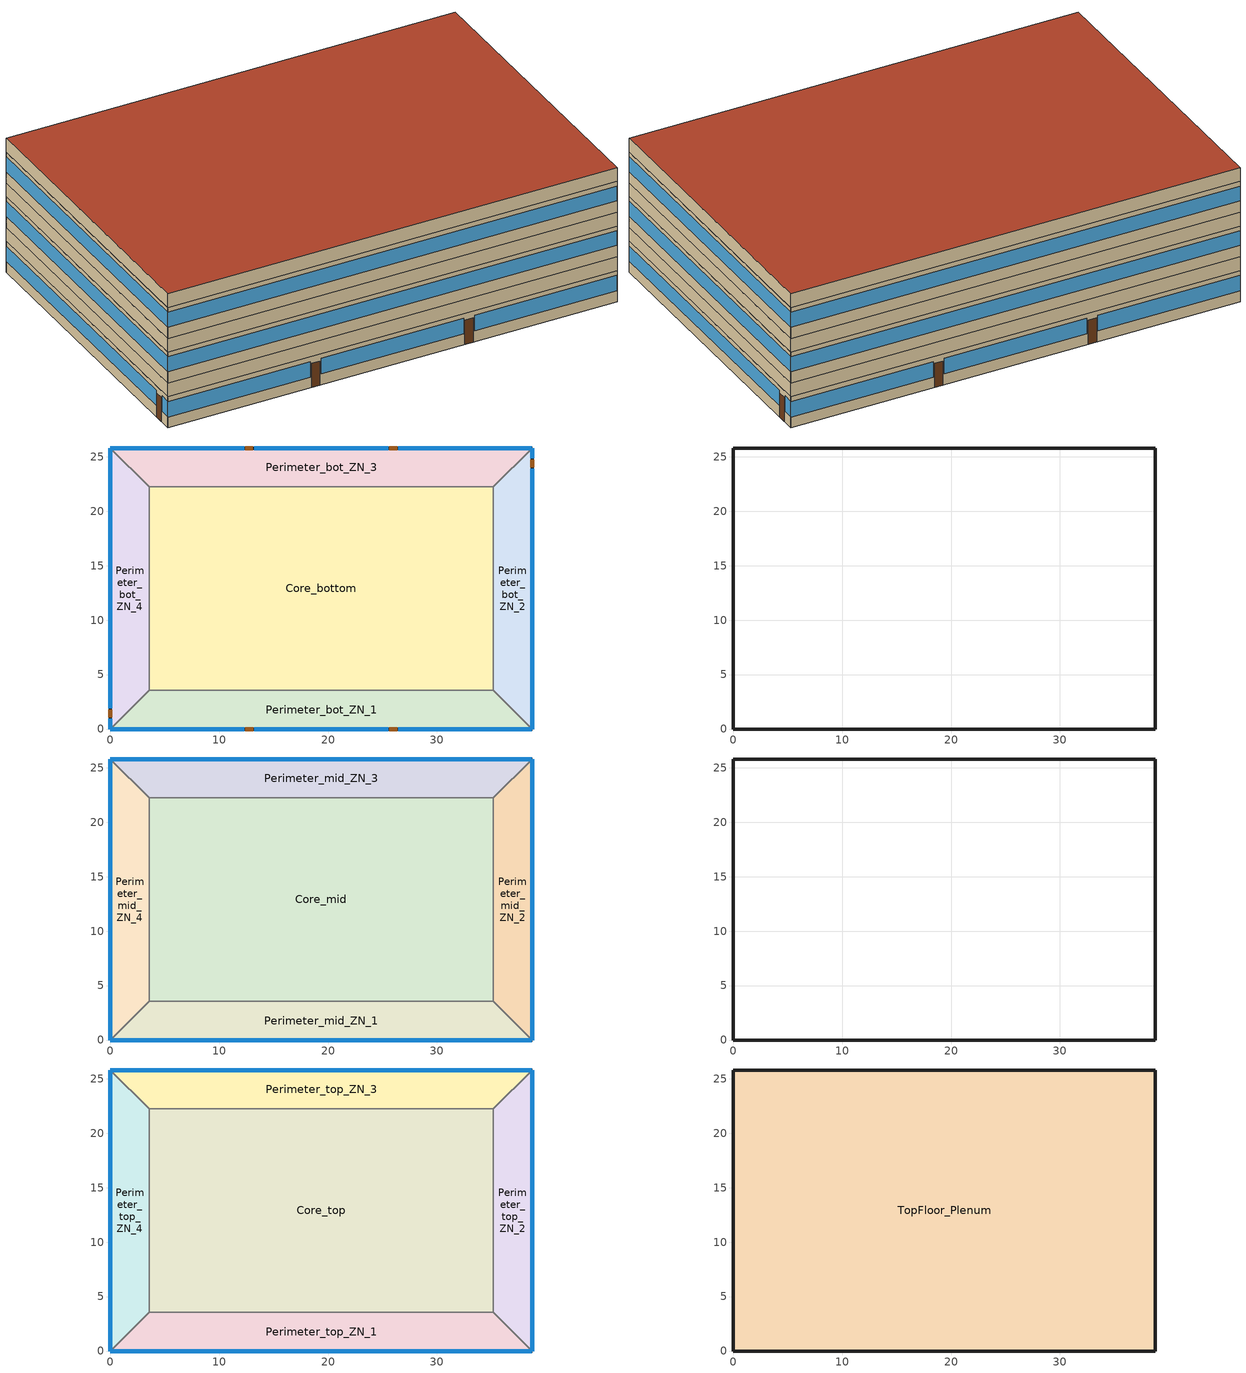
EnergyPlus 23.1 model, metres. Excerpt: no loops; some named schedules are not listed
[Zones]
Perimeter_bot_ZN_1
 floor ground (Perimeter_bot_ZN_1_Floor_Ffactor): 38.73,0 0,0 3.55,3.55 35.18,3.55 z0
 wall outside (LA_Wall_Construction): 0,0 38.73,0 z0:2.74
 wall to Perimeter_bot_ZN_2 (LA_Wall_Construction): 38.73,0 35.18,3.55 z0:2.74
 window (LA_Window_Construction): 0,0 12.28,0 / 13.23,0 25.5,0 / 26.45,0 38.73,0 z0.95:2.33
 door (Swinging Door_con): 12.4,0 13.11,0 / 25.62,0 26.33,0 z0:2.13
 ceiling to FirstFloor_Plenum (LA_Floor_Construction): 38.73,0 35.18,3.55 3.55,3.55 0,0 z2.74
Perimeter_bot_ZN_2
 floor ground (Perimeter_bot_ZN_2_Floor_Ffactor): 38.73,25.82 38.73,0 35.18,3.55 35.18,22.27 z0
 wall outside (LA_Wall_Construction): 38.73,0 38.73,25.82 z0:2.74
 wall to Perimeter_bot_ZN_3 (LA_Wall_Construction): 38.73,25.82 35.18,22.27 z0:2.74
 window (LA_Window_Construction): 38.73,0 38.73,23.93 / 38.73,24.87 38.73,25.82 z0.97:2.33
 door (Swinging Door_con): 38.73,24.04 38.73,24.75 z0:2.13
 ceiling to FirstFloor_Plenum (LA_Floor_Construction): 38.73,0 38.73,25.82 35.18,22.27 35.18,3.55 z2.74
Perimeter_bot_ZN_3
 floor ground (Perimeter_bot_ZN_3_Floor_Ffactor): 38.73,25.82 35.18,22.27 3.55,22.27 0,25.82 z0
 wall outside (LA_Wall_Construction): 38.73,25.82 0,25.82 z0:2.74
 wall to Perimeter_bot_ZN_4 (LA_Wall_Construction): 0,25.82 3.55,22.27 z0:2.74
 window (LA_Window_Construction): 38.73,25.82 26.45,25.82 / 25.5,25.82 13.23,25.82 / 12.28,25.82 0,25.82 z0.95:2.33
 door (Swinging Door_con): 26.34,25.82 25.63,25.82 / 13.07,25.82 12.36,25.82 z0:2.13
 ceiling to FirstFloor_Plenum (LA_Floor_Construction): 38.73,25.82 0,25.82 3.55,22.27 35.18,22.27 z2.74
Perimeter_bot_ZN_4
 floor ground (Perimeter_bot_ZN_4_Floor_Ffactor): 3.55,22.27 3.55,3.55 0,0 0,25.82 z0
 wall outside (LA_Wall_Construction): 0,25.82 0,0 z0:2.74
 wall to Perimeter_bot_ZN_1 (LA_Wall_Construction): 0,0 3.55,3.55 z0:2.74
 window (LA_Window_Construction): 0,25.82 0,1.89 / 0,0.95 0,0 z0.97:2.33
 door (Swinging Door_con): 0,1.77 0,1.06 z0:2.13
 ceiling to FirstFloor_Plenum (LA_Floor_Construction): 0,0 3.55,3.55 3.55,22.27 0,25.82 z2.74
Core_bottom
 floor adiabatic (LA_Floor_Construction): 35.18,22.27 35.18,3.55 3.55,3.55 3.55,22.27 z0
 wall to Perimeter_bot_ZN_1 (LA_Wall_Construction): 3.55,3.55 35.18,3.55 z0:2.74
 wall to Perimeter_bot_ZN_2 (LA_Wall_Construction): 35.18,3.55 35.18,22.27 z0:2.74
 wall to Perimeter_bot_ZN_3 (LA_Wall_Construction): 35.18,22.27 3.55,22.27 z0:2.74
 wall to Perimeter_bot_ZN_4 (LA_Wall_Construction): 3.55,22.27 3.55,3.55 z0:2.74
 ceiling to FirstFloor_Plenum (LA_Floor_Construction): 35.18,3.55 35.18,22.27 3.55,22.27 3.55,3.55 z2.74
FirstFloor_Plenum
 wall outside (LA_Wall_Construction): 38.73,25.82 0,25.82 0,0 38.73,0 38.73,25.82 z2.74:3.96
Perimeter_mid_ZN_1
 floor to FirstFloor_Plenum (LA_Floor_Construction): 38.73,0 0,0 3.55,3.55 35.18,3.55 z3.96
 wall outside (LA_Wall_Construction): 0,0 38.73,0 z3.96:6.71
 wall to Perimeter_mid_ZN_2 (LA_Wall_Construction): 38.73,0 35.18,3.55 z3.96:6.71
 window (LA_Window_Construction): 0,0 38.73,0 z4.98:6.29
 ceiling to MidFloor_Plenum (LA_Floor_Construction): 38.73,0 35.18,3.55 3.55,3.55 0,0 z6.71
Perimeter_mid_ZN_2
 floor to FirstFloor_Plenum (LA_Floor_Construction): 38.73,25.82 38.73,0 35.18,3.55 35.18,22.27 z3.96
 wall outside (LA_Wall_Construction): 38.73,0 38.73,25.82 z3.96:6.71
 wall to Perimeter_mid_ZN_3 (LA_Wall_Construction): 38.73,25.82 35.18,22.27 z3.96:6.71
 window (LA_Window_Construction): 38.73,0 38.73,25.82 z4.98:6.29
 ceiling to MidFloor_Plenum (LA_Floor_Construction): 38.73,0 38.73,25.82 35.18,22.27 35.18,3.55 z6.71
Perimeter_mid_ZN_3
 floor to FirstFloor_Plenum (LA_Floor_Construction): 38.73,25.82 35.18,22.27 3.55,22.27 0,25.82 z3.96
 wall outside (LA_Wall_Construction): 38.73,25.82 0,25.82 z3.96:6.71
 wall to Perimeter_mid_ZN_4 (LA_Wall_Construction): 0,25.82 3.55,22.27 z3.96:6.71
 window (LA_Window_Construction): 38.73,25.82 0,25.82 z4.98:6.29
 ceiling to MidFloor_Plenum (LA_Floor_Construction): 38.73,25.82 0,25.82 3.55,22.27 35.18,22.27 z6.71
Perimeter_mid_ZN_4
 floor to FirstFloor_Plenum (LA_Floor_Construction): 3.55,22.27 3.55,3.55 0,0 0,25.82 z3.96
 wall outside (LA_Wall_Construction): 0,25.82 0,0 z3.96:6.71
 wall to Perimeter_mid_ZN_1 (LA_Wall_Construction): 0,0 3.55,3.55 z3.96:6.71
 window (LA_Window_Construction): 0,25.82 0,0 z4.98:6.29
 ceiling to MidFloor_Plenum (LA_Floor_Construction): 0,0 3.55,3.55 3.55,22.27 0,25.82 z6.71
Core_mid
 floor to FirstFloor_Plenum (LA_Floor_Construction): 35.18,22.27 35.18,3.55 3.55,3.55 3.55,22.27 z3.96
 wall to Perimeter_mid_ZN_3 (LA_Wall_Construction): 35.18,22.27 3.55,22.27 z3.96:6.71
 wall to Perimeter_mid_ZN_2 (LA_Wall_Construction): 35.18,3.55 35.18,22.27 z3.96:6.71
 wall to Perimeter_mid_ZN_1 (LA_Wall_Construction): 3.55,3.55 35.18,3.55 z3.96:6.71
 wall to Perimeter_mid_ZN_4 (LA_Wall_Construction): 3.55,22.27 3.55,3.55 z3.96:6.71
 ceiling to MidFloor_Plenum (LA_Floor_Construction): 35.18,3.55 35.18,22.27 3.55,22.27 3.55,3.55 z6.71
MidFloor_Plenum
 wall outside (LA_Wall_Construction): 38.73,25.82 0,25.82 0,0 38.73,0 38.73,25.82 z6.71:7.92
Perimeter_top_ZN_1
 floor to MidFloor_Plenum (LA_Floor_Construction): 38.73,0 0,0 3.55,3.55 35.18,3.55 z7.92
 wall outside (LA_Wall_Construction): 0,0 38.73,0 z7.92:10.67
 wall to Perimeter_top_ZN_2 (LA_Wall_Construction): 38.73,0 35.18,3.55 z7.92:10.67
 window (LA_Window_Construction): 0,0 38.73,0 z8.95:10.25
 ceiling to TopFloor_Plenum (LA_Floor_Construction): 38.73,0 35.18,3.55 3.55,3.55 0,0 z10.67
Perimeter_top_ZN_2
 floor to MidFloor_Plenum (LA_Floor_Construction): 38.73,25.82 38.73,0 35.18,3.55 35.18,22.27 z7.92
 wall outside (LA_Wall_Construction): 38.73,0 38.73,25.82 z7.92:10.67
 wall to Perimeter_top_ZN_3 (LA_Wall_Construction): 38.73,25.82 35.18,22.27 z7.92:10.67
 window (LA_Window_Construction): 38.73,0 38.73,25.82 z8.95:10.25
 ceiling to TopFloor_Plenum (LA_Floor_Construction): 38.73,0 38.73,25.82 35.18,22.27 35.18,3.55 z10.67
Perimeter_top_ZN_3
 floor to MidFloor_Plenum (LA_Floor_Construction): 38.73,25.82 35.18,22.27 3.55,22.27 0,25.82 z7.92
 wall outside (LA_Wall_Construction): 38.73,25.82 0,25.82 z7.92:10.67
 wall to Perimeter_top_ZN_4 (LA_Wall_Construction): 0,25.82 3.55,22.27 z7.92:10.67
 window (LA_Window_Construction): 38.73,25.82 0,25.82 z8.95:10.25
 ceiling to TopFloor_Plenum (LA_Floor_Construction): 38.73,25.82 0,25.82 3.55,22.27 35.18,22.27 z10.67
Perimeter_top_ZN_4
 floor to MidFloor_Plenum (LA_Floor_Construction): 3.55,22.27 3.55,3.55 0,0 0,25.82 z7.92
 wall outside (LA_Wall_Construction): 0,25.82 0,0 z7.92:10.67
 wall to Perimeter_top_ZN_1 (LA_Wall_Construction): 0,0 3.55,3.55 z7.92:10.67
 window (LA_Window_Construction): 0,25.82 0,0 z8.95:10.25
 ceiling to TopFloor_Plenum (LA_Floor_Construction): 0,0 3.55,3.55 3.55,22.27 0,25.82 z10.67
Core_top
 floor to MidFloor_Plenum (LA_Floor_Construction): 35.18,22.27 35.18,3.55 3.55,3.55 3.55,22.27 z7.92
 wall to Perimeter_top_ZN_3 (LA_Wall_Construction): 35.18,22.27 3.55,22.27 z7.92:10.67
 wall to Perimeter_top_ZN_2 (LA_Wall_Construction): 35.18,3.55 35.18,22.27 z7.92:10.67
 wall to Perimeter_top_ZN_1 (LA_Wall_Construction): 3.55,3.55 35.18,3.55 z7.92:10.67
 wall to Perimeter_top_ZN_4 (LA_Wall_Construction): 3.55,22.27 3.55,3.55 z7.92:10.67
 ceiling to TopFloor_Plenum (LA_Floor_Construction): 35.18,3.55 35.18,22.27 3.55,22.27 3.55,3.55 z10.67
TopFloor_Plenum
 wall outside (LA_Wall_Construction): 38.73,25.82 0,25.82 0,0 38.73,0 38.73,25.82 z10.67:11.89
 roof outside (LA_Roof_Construction): 38.73,0 38.73,25.82 0,25.82 0,0 z11.89
[Building]
OfficeMedium: North Axis=0; Terrain=City; Loads Convergence Tolerance Value=0.04; Temperature Convergence Tolerance Value=0.2; Solar Distribution=FullInteriorAndExterior; Maximum Number of Warmup Days=25; Minimum Number of Warmup Days=6
[Site:Location]
Montreal: Latitude=45.47; Longitude=-73.75; Time Zone=-5; Elevation=36
[SizingPeriod:DesignDay] Day of Month=21; DryBulb Temperature Range Modifier Type=DefaultMultipliers; Humidity Condition Type=Wetbulb; Barometric Pressure=98769; Rain Indicator=No; Snow Indicator=No; Daylight Saving Time Indicator=No
Name | Month | Day Type | Maximum DryBulb Temperature | Daily DryBulb Temperature Range | Wetbulb or DewPoint at Maximum DryBulb | Wind Speed | Wind Direction | Solar Model Indicator | Sky Clearness | ASHRAE Clear Sky Optical Depth for Beam Irradiance taub | ASHRAE Clear Sky Optical Depth for Diffuse Irradiance taud
Buffalo.Niagara.Intl.AP_NY_USA Ann Htg 99.6% Condns DB | 1 | WinterDesignDay | -16.3 | 0 | -16.3 | 5.1 | 270 | ASHRAEClearSky | 0
Buffalo.Niagara.Intl.AP_NY_USA Ann Clg .4% Condns DB=>MWB | 7 | SummerDesignDay | 30.3 | 9.3 | 21.8 | 5.7 | 240 | ASHRAETau |  | 0.462 | 2.001
[Site:GroundTemperature:FCfactorMethod]
January Ground Temperature=9.7; February Ground Temperature=6; March Ground Temperature=-2.2; April Ground Temperature=-3.4; May Ground Temperature=-4.2; June Ground Temperature=2.7; July Ground Temperature=7.5; August Ground Temperature=13.7; September Ground Temperature=18.6; October Ground Temperature=22; November Ground Temperature=20.7; December Ground Temperature=16.5
[Site:WaterMainsTemperature]
Calculation Method=Correlation; Annual Average Outdoor Air Temperature=8.96667; Maximum Difference In Monthly Average Outdoor Air Temperatures=26.2
[Material]
Std Wood 6inch: Roughness=MediumSmooth; Thickness=0.15; Conductivity=0.12; Density=540; Specific Heat=1210; Thermal Absorptance=0.9; Solar Absorptance=0.7; Visible Absorptance=0.7
[MATERIAL] Roughness=MediumRough; Conductivity=0.12; Density=800; Specific Heat=1000; Thermal Absorptance=0.9; Solar Absorptance=0.7; Visible Absorptance=0.7
Name | Thickness
LA_Roof_Assembly | 0.6
LA_Wall_Assembly | 0.4
LA_Floor_Assembly | 0.3
[Material:NoMass]
Opaque Door panel_con: Roughness=MediumRough; Thermal Resistance=0.475973; Thermal Absorptance=0.9; Solar Absorptance=0.7; Visible Absorptance=0.7
[WINDOWMATERIAL:SIMPLEGLAZINGSYSTEM]
LA_Window_Material: UFactor=2.5; Solar Heat Gain Coefficient=0.4; Visible Transmittance=0.6
[Construction]
Swinging Door_con: Opaque Door panel_con
InteriorFurnishings: Std Wood 6inch
[CONSTRUCTION]
LA_Roof_Construction: LA_Roof_Assembly
LA_Wall_Construction: LA_Wall_Assembly
LA_Floor_Construction: LA_Floor_Assembly
LA_Window_Construction: LA_Window_Material
[Construction:FfactorGroundFloor] FFactor=0.90012
Name | Area | PerimeterExposed
Perimeter_bot_ZN_1_Floor_Ffactor; Perimeter_bot_ZN_3_Floor_Ffactor | 207.338 | 49.911
Perimeter_bot_ZN_2_Floor_Ffactor | 131.262 | 33.2738
Perimeter_bot_ZN_4_Floor_Ffactor | 131.254 | 33.2738
[Zone] Type=1; Multiplier=1; Volume=autocalculate; Floor Area=autocalculate
Name | Ceiling Height | Part of Total Floor Area
Core_bottom; Core_mid; Core_top; Perimeter_top_ZN_3; Perimeter_top_ZN_2; Perimeter_top_ZN_1; Perimeter_top_ZN_4; Perimeter_bot_ZN_3; Perimeter_bot_ZN_2; Perimeter_bot_ZN_1; Perimeter_bot_ZN_4; Perimeter_mid_ZN_3; Perimeter_mid_ZN_2; Perimeter_mid_ZN_1; Perimeter_mid_ZN_4 | 2.7432 | YES
TopFloor_Plenum; MidFloor_Plenum; FirstFloor_Plenum | 1.2192 | No
[InternalMass] Construction=InteriorFurnishings
Name | Zone or ZoneList | Surface Area
Core_bottom_InternalMass_1 | Core_bottom | 1967.08
Core_mid_InternalMass_1 | Core_mid | 1967.08
Core_top_InternalMass_1 | Core_top | 1967.08
Perimeter_top_ZN_3_InternalMass_1 | Perimeter_top_ZN_3 | 414.675
Perimeter_top_ZN_2_InternalMass_1 | Perimeter_top_ZN_2 | 262.5073
Perimeter_top_ZN_1_InternalMass_1 | Perimeter_top_ZN_1 | 414.6723
Perimeter_top_ZN_4_InternalMass_1 | Perimeter_top_ZN_4 | 262.5056
Perimeter_bot_ZN_3_InternalMass_1 | Perimeter_bot_ZN_3 | 414.675
Perimeter_bot_ZN_2_InternalMass_1 | Perimeter_bot_ZN_2 | 262.5073
Perimeter_bot_ZN_1_InternalMass_1 | Perimeter_bot_ZN_1 | 414.6723
Perimeter_bot_ZN_4_InternalMass_1 | Perimeter_bot_ZN_4 | 262.5056
Perimeter_mid_ZN_3_InternalMass_1 | Perimeter_mid_ZN_3 | 414.675
Perimeter_mid_ZN_2_InternalMass_1 | Perimeter_mid_ZN_2 | 262.5073
Perimeter_mid_ZN_1_InternalMass_1 | Perimeter_mid_ZN_1 | 414.6723
Perimeter_mid_ZN_4_InternalMass_1 | Perimeter_mid_ZN_4 | 262.5056
[People] Number of People Calculation Method=Area/Person; Floor Area per Person=18.5788; Fraction Radiant=0.3; Sensible Heat Fraction=AUTOCALCULATE; Activity Level Schedule=ACTIVITY_SCH; Enable ASHRAE 55 Comfort Warnings=No; Mean Radiant Temperature Calculation Type=ZoneAveraged; Work Efficiency Schedule=WORK_EFF_SCH; Clothing Insulation Calculation Method=ClothingInsulationSchedule; Clothing Insulation Schedule=CLOTHING_SCH; Air Velocity Schedule=AIR_VELO_SCH; Thermal Comfort Model 1 Type=FANGER
Name | Zone or ZoneList or Space or SpaceList | Number of People Schedule
Core_bottom | Core_bottom | BLDG_OCC_SCH_wo_SB
Core_mid | Core_mid | BLDG_OCC_SCH_wo_SB
Core_top | Core_top | BLDG_OCC_SCH_wo_SB
Perimeter_top_ZN_3 | Perimeter_top_ZN_3 | BLDG_OCC_SCH_wo_SB
Perimeter_top_ZN_2 | Perimeter_top_ZN_2 | BLDG_OCC_SCH_wo_SB
Perimeter_top_ZN_1 | Perimeter_top_ZN_1 | BLDG_OCC_SCH_wo_SB
Perimeter_top_ZN_4 | Perimeter_top_ZN_4 | BLDG_OCC_SCH_wo_SB
Perimeter_bot_ZN_3 | Perimeter_bot_ZN_3 | BLDG_OCC_SCH_wo_SB
Perimeter_bot_ZN_2 | Perimeter_bot_ZN_2 | BLDG_OCC_SCH_wo_SB
Perimeter_bot_ZN_1 | Perimeter_bot_ZN_1 | BLDG_OCC_SCH_wo_SB
Perimeter_bot_ZN_4 | Perimeter_bot_ZN_4 | BLDG_OCC_SCH_wo_SB
Perimeter_mid_ZN_3 | Perimeter_mid_ZN_3 | BLDG_OCC_SCH_wo_SB
Perimeter_mid_ZN_2 | Perimeter_mid_ZN_2 | BLDG_OCC_SCH_w_SB
Perimeter_mid_ZN_1 | Perimeter_mid_ZN_1 | BLDG_OCC_SCH_wo_SB
Perimeter_mid_ZN_4 | Perimeter_mid_ZN_4 | BLDG_OCC_SCH_wo_SB
[Lights] Schedule=ltg_sch_office; Design Level Calculation Method=Watts/Area; Watts per Zone Floor Area=5.803983; Return Air Fraction=0; Fraction Radiant=0.7; Fraction Visible=0.2; Fraction Replaceable=1; EndUse Subcategory=LightsWired; Return Air Fraction Calculated from Plenum Temperature=No
Name | Zone or ZoneList or Space or SpaceList
Core_bottom_Lights | Core_bottom
Core_mid_Lights | Core_mid
Core_top_Lights | Core_top
Perimeter_top_ZN_3_Lights | Perimeter_top_ZN_3
Perimeter_top_ZN_2_Lights | Perimeter_top_ZN_2
Perimeter_top_ZN_1_Lights | Perimeter_top_ZN_1
Perimeter_top_ZN_4_Lights | Perimeter_top_ZN_4
Perimeter_bot_ZN_3_Lights | Perimeter_bot_ZN_3
Perimeter_bot_ZN_2_Lights | Perimeter_bot_ZN_2
Perimeter_bot_ZN_1_Lights | Perimeter_bot_ZN_1
Perimeter_bot_ZN_4_Lights | Perimeter_bot_ZN_4
Perimeter_mid_ZN_3_Lights | Perimeter_mid_ZN_3
Perimeter_mid_ZN_2_Lights | Perimeter_mid_ZN_2
Perimeter_mid_ZN_1_Lights | Perimeter_mid_ZN_1
Perimeter_mid_ZN_4_Lights | Perimeter_mid_ZN_4
[ElectricEquipment] Design Level Calculation Method=EquipmentLevel; Fraction Latent=0; Fraction Radiant=0.5; Fraction Lost=0
Name | Zone or ZoneList or Space or SpaceList | Schedule | Design Level | EndUse Subcategory
Core_bottom_MiscPlug_Equip | Core_bottom | BLDG_EQUIP_SCH | 4779.32 | MiscPlug
Core_mid_MiscPlug_Equip | Core_mid | BLDG_EQUIP_SCH | 4779.32 | MiscPlug
Core_top_MiscPlug_Equip | Core_top | BLDG_EQUIP_SCH | 4779.32 | MiscPlug
Perimeter_top_ZN_3_MiscPlug_Equip | Perimeter_top_ZN_3 | BLDG_EQUIP_SCH | 1007.52 | MiscPlug
Perimeter_top_ZN_2_MiscPlug_Equip | Perimeter_top_ZN_2 | BLDG_EQUIP_SCH | 637.803 | MiscPlug
Perimeter_top_ZN_1_MiscPlug_Equip | Perimeter_top_ZN_1 | BLDG_EQUIP_SCH | 1007.51 | MiscPlug
Perimeter_top_ZN_4_MiscPlug_Equip | Perimeter_top_ZN_4 | BLDG_EQUIP_SCH | 637.798 | MiscPlug
Perimeter_bot_ZN_3_MiscPlug_Equip | Perimeter_bot_ZN_3 | BLDG_EQUIP_SCH | 1007.52 | MiscPlug
Perimeter_bot_ZN_2_MiscPlug_Equip | Perimeter_bot_ZN_2 | BLDG_EQUIP_SCH | 637.803 | MiscPlug
Perimeter_bot_ZN_1_MiscPlug_Equip | Perimeter_bot_ZN_1 | BLDG_EQUIP_SCH | 1007.51 | MiscPlug
Perimeter_bot_ZN_4_MiscPlug_Equip | Perimeter_bot_ZN_4 | BLDG_EQUIP_SCH | 637.798 | MiscPlug
Perimeter_mid_ZN_3_MiscPlug_Equip | Perimeter_mid_ZN_3 | BLDG_EQUIP_SCH | 1007.52 | MiscPlug
Perimeter_mid_ZN_2_MiscPlug_Equip | Perimeter_mid_ZN_2 | BLDG_EQUIP_SCH | 637.803 | MiscPlug
Perimeter_mid_ZN_1_MiscPlug_Equip | Perimeter_mid_ZN_1 | BLDG_EQUIP_SCH | 1007.51 | MiscPlug
Perimeter_mid_ZN_4_MiscPlug_Equip | Perimeter_mid_ZN_4 | BLDG_EQUIP_SCH | 637.798 | MiscPlug
Core_bottom_Elevators_Equip | Core_bottom | BLDG_ELEVATORS | 5128.97 | ElevatorLift
Elevators_Lights_Fan | Core_bottom | ELEV_LIGHT_FAN_SCH_ADD_DF | 63.4119 | ElevatorLightsFan
[Daylighting:Controls] Daylighting Method=SplitFlux; Availability Schedule=DaylightAvailSch; Lighting Control Type=Continuousoff; Minimum Input Power Fraction for Continuous or ContinuousOff Dimming Control=0.2; Minimum Light Output Fraction for Continuous or ContinuousOff Dimming Control=0.2; Number of Stepped Control Steps=3; Probability Lighting will be Reset When Needed in Manual Stepped Control=1; Maximum Allowable Discomfort Glare Index=22; Fraction of Lights Controlled by Reference Point 1=0.3835; Illuminance Setpoint at Reference Point 1=377; Fraction of Lights Controlled by Reference Point 2=0.1395; Illuminance Setpoint at Reference Point 2=377
Name | Zone or Space | Glare Calculation Daylighting Reference Point | Glare Calculation Azimuth Angle of View Direction Clockwise from Zone yAxis | Daylighting Reference Point 1 | Daylighting Reference Point 2
Perimeter_bot_ZN_1_DaylCtrl | Perimeter_bot_ZN_1 | Perimeter_bot_ZN_1_DaylRefPt1 | 180 | Perimeter_bot_ZN_1_DaylRefPt1 | Perimeter_bot_ZN_1_DaylRefPt2
Perimeter_bot_ZN_2_DaylCtrl | Perimeter_bot_ZN_2 | Perimeter_bot_ZN_2_DaylRefPt1 | 90 | Perimeter_bot_ZN_2_DaylRefPt1 | Perimeter_bot_ZN_2_DaylRefPt2
Perimeter_bot_ZN_3_DaylCtrl | Perimeter_bot_ZN_3 | Perimeter_bot_ZN_3_DaylRefPt1 | 0 | Perimeter_bot_ZN_3_DaylRefPt1 | Perimeter_bot_ZN_3_DaylRefPt2
Perimeter_bot_ZN_4_DaylCtrl | Perimeter_bot_ZN_4 | Perimeter_bot_ZN_4_DaylRefPt1 | 270 | Perimeter_bot_ZN_4_DaylRefPt1 | Perimeter_bot_ZN_4_DaylRefPt2
Perimeter_mid_ZN_1_DaylCtrl | Perimeter_mid_ZN_1 | Perimeter_mid_ZN_1_DaylRefPt1 | 180 | Perimeter_mid_ZN_1_DaylRefPt1 | Perimeter_mid_ZN_1_DaylRefPt2
Perimeter_mid_ZN_2_DaylCtrl | Perimeter_mid_ZN_2 | Perimeter_mid_ZN_2_DaylRefPt1 | 90 | Perimeter_mid_ZN_2_DaylRefPt1 | Perimeter_mid_ZN_2_DaylRefPt2
Perimeter_mid_ZN_3_DaylCtrl | Perimeter_mid_ZN_3 | Perimeter_mid_ZN_3_DaylRefPt1 | 0 | Perimeter_mid_ZN_3_DaylRefPt1 | Perimeter_mid_ZN_3_DaylRefPt2
Perimeter_mid_ZN_4_DaylCtrl | Perimeter_mid_ZN_4 | Perimeter_mid_ZN_4_DaylRefPt1 | 270 | Perimeter_mid_ZN_4_DaylRefPt1 | Perimeter_mid_ZN_4_DaylRefPt2
Perimeter_top_ZN_1_DaylCtrl | Perimeter_top_ZN_1 | Perimeter_top_ZN_1_DaylRefPt1 | 180 | Perimeter_top_ZN_1_DaylRefPt1 | Perimeter_top_ZN_1_DaylRefPt2
Perimeter_top_ZN_2_DaylCtrl | Perimeter_top_ZN_2 | Perimeter_top_ZN_2_DaylRefPt1 | 90 | Perimeter_top_ZN_2_DaylRefPt1 | Perimeter_top_ZN_2_DaylRefPt2
Perimeter_top_ZN_3_DaylCtrl | Perimeter_top_ZN_3 | Perimeter_top_ZN_3_DaylRefPt1 | 0 | Perimeter_top_ZN_3_DaylRefPt1 | Perimeter_top_ZN_3_DaylRefPt2
Perimeter_top_ZN_4_DaylCtrl | Perimeter_top_ZN_4 | Perimeter_top_ZN_4_DaylRefPt1 | 270 | Perimeter_top_ZN_4_DaylRefPt1 | Perimeter_top_ZN_4_DaylRefPt2
[ZoneInfiltration:DesignFlowRate] Temperature Term Coefficient=0; Velocity Squared Term Coefficient=0
Name | Zone or ZoneList or Space or SpaceList | Schedule | Design Flow Rate Calculation Method | Design Flow Rate | Flow Rate per Exterior Surface Area | Constant Term Coefficient | Velocity Term Coefficient
Perimeter_top_ZN_3_Infiltration | Perimeter_top_ZN_3 | INFIL_SCH_PNNL | Flow/ExteriorWallArea | 0 | 0.000569572 | 0 | 0.224
Perimeter_top_ZN_2_Infiltration | Perimeter_top_ZN_2 | INFIL_SCH_PNNL | Flow/ExteriorWallArea | 0 | 0.000569572 | 0 | 0.224
Perimeter_top_ZN_1_Infiltration | Perimeter_top_ZN_1 | INFIL_SCH_PNNL | Flow/ExteriorWallArea | 0 | 0.000569572 | 0 | 0.224
Perimeter_top_ZN_4_Infiltration | Perimeter_top_ZN_4 | INFIL_SCH_PNNL | Flow/ExteriorWallArea | 0 | 0.000569572 | 0 | 0.224
Perimeter_bot_ZN_3_Infiltration | Perimeter_bot_ZN_3 | INFIL_SCH_PNNL | Flow/ExteriorWallArea | 0 | 0.000569572 | 0 | 0.224
Perimeter_bot_ZN_2_Infiltration | Perimeter_bot_ZN_2 | INFIL_SCH_PNNL | Flow/ExteriorWallArea | 0 | 0.000569572 | 0 | 0.224
Perimeter_bot_ZN_1_Infiltration | Perimeter_bot_ZN_1 | INFIL_SCH_PNNL | Flow/ExteriorWallArea | 0 | 0.000569572 | 0 | 0.224
Perimeter_bot_ZN_1_Door_Infiltration | Perimeter_bot_ZN_1 | INFIL_Door_Opening_SCH | Flow/Zone | 0.408652 |  | 1 | 0
Perimeter_bot_ZN_4_Infiltration | Perimeter_bot_ZN_4 | INFIL_SCH_PNNL | Flow/ExteriorWallArea | 0 | 0.000569572 | 0 | 0.224
Perimeter_mid_ZN_3_Infiltration | Perimeter_mid_ZN_3 | INFIL_SCH_PNNL | Flow/ExteriorWallArea | 0 | 0.000569572 | 0 | 0.224
Perimeter_mid_ZN_2_Infiltration | Perimeter_mid_ZN_2 | INFIL_SCH_PNNL | Flow/ExteriorWallArea | 0 | 0.000569572 | 0 | 0.224
Perimeter_mid_ZN_1_Infiltration | Perimeter_mid_ZN_1 | INFIL_SCH_PNNL | Flow/ExteriorWallArea | 0 | 0.000569572 | 0 | 0.224
Perimeter_mid_ZN_4_Infiltration | Perimeter_mid_ZN_4 | INFIL_SCH_PNNL | Flow/ExteriorWallArea | 0 | 0.000569572 | 0 | 0.224
FirstFloor_Plenum_Infiltration | FirstFloor_Plenum | INFIL_SCH_PNNL | Flow/ExteriorWallArea | 0 | 0.000569572 | 0 | 0.224
MidFloor_Plenum_Infiltration | MidFloor_Plenum | INFIL_SCH_PNNL | Flow/ExteriorWallArea | 0 | 0.000569572 | 0 | 0.224
TopFloor_Plenum_Infiltration | TopFloor_Plenum | INFIL_SCH_PNNL | Flow/ExteriorWallArea | 0 | 0.000569572 | 0 | 0.224
[Exterior:Lights] Control Option=AstronomicalClock; EndUse Subcategory=General
Name | Schedule | Design Level
Exterior_Lights_a | Exterior_lighting_schedule_a | 326.658
Exterior_Lights_b | Exterior_lighting_schedule_b_2016 | 168.709
Exterior_Lights_c | Exterior_lighting_schedule_c_2016 | 1807.68
[AirLoopHVAC:ReturnPlenum]
Name | Zone
FirstFloor_Plenum_Return | FirstFloor_Plenum
MidFloor_Plenum_Return | MidFloor_Plenum
TopFloor_Plenum_Return | TopFloor_Plenum
[EnergyManagementSystem:Sensor]
Name | OutputVariable or OutputMeter | OutputVariable or OutputMeter Index Key
Facility_Int_LTG | InteriorLights:Electricity
OAT | Site Outdoor Air Drybulb Temperature | Environment
[EnergyManagementSystem:Actuator]
Name | Actuated Component Unique | Actuated Component Type | Actuated Component Control Type
Core_bottom_Light_Actuator | Core_bottom_lights | Lights | Electricity Rate
Core_mid_Light_Actuator | Core_mid_lights | Lights | Electricity Rate
Core_top_Light_Actuator | Core_top_lights | Lights | Electricity Rate
Perimeter_top_ZN_3_Light_Actuator | Perimeter_top_ZN_3_lights | Lights | Electricity Rate
Perimeter_top_ZN_2_Light_Actuator | Perimeter_top_ZN_2_lights | Lights | Electricity Rate
Perimeter_top_ZN_1_Light_Actuator | Perimeter_top_ZN_1_lights | Lights | Electricity Rate
Perimeter_top_ZN_4_Light_Actuator | Perimeter_top_ZN_4_lights | Lights | Electricity Rate
Perimeter_bot_ZN_3_Light_Actuator | Perimeter_bot_ZN_3_lights | Lights | Electricity Rate
Perimeter_bot_ZN_2_Light_Actuator | Perimeter_bot_ZN_2_lights | Lights | Electricity Rate
Perimeter_bot_ZN_1_Light_Actuator | Perimeter_bot_ZN_1_lights | Lights | Electricity Rate
Perimeter_bot_ZN_4_Light_Actuator | Perimeter_bot_ZN_4_lights | Lights | Electricity Rate
Perimeter_mid_ZN_3_Light_Actuator | Perimeter_mid_ZN_3_lights | Lights | Electricity Rate
Perimeter_mid_ZN_2_Light_Actuator | Perimeter_mid_ZN_2_lights | Lights | Electricity Rate
Perimeter_mid_ZN_1_Light_Actuator | Perimeter_mid_ZN_1_lights | Lights | Electricity Rate
Perimeter_mid_ZN_4_Light_Actuator | Perimeter_mid_ZN_4_lights | Lights | Electricity Rate
pacu_vav_bot_MAX_OA_FRAC | VAV_BOT Max OA Fraction | Schedule:Constant | Schedule Value
pacu_vav_mid_MAX_OA_FRAC | VAV_MID Max OA Fraction | Schedule:Constant | Schedule Value
pacu_vav_top_MAX_OA_FRAC | VAV_TOP Max OA Fraction | Schedule:Constant | Schedule Value
CLGSETP_SCH_Actuator | CLGSETP_SCH_Yes_Optimum | Schedule:Compact | Schedule Value
CLGSETP_SCH_w_SB_Actuator | CLGSETP_SCH_Yes_Optimum_w_SB | Schedule:Compact | Schedule Value
HTGSETP_SCH_Actuator | HTGSETP_SCH_Yes_Optimum | Schedule:Compact | Schedule Value
HTGSETP_SCH_w_SB_Actuator | HTGSETP_SCH_Yes_Optimum_w_SB | Schedule:Compact | Schedule Value
[EnergyManagementSystem:ProgramCallingManager]
Transformer_Load_Prog_Manager: AfterPredictorAfterHVACManagers; Transformer_Load_Prog
SET_Core_bottom_Light_EMS_Program_Prog_Manager: BeginTimestepBeforePredictor; SET_Core_bottom_Light_EMS_Program
SET_Core_mid_Light_EMS_Program_Prog_Manager: BeginTimestepBeforePredictor; SET_Core_mid_Light_EMS_Program
SET_Core_top_Light_EMS_Program_Prog_Manager: BeginTimestepBeforePredictor; SET_Core_top_Light_EMS_Program
SET_Perimeter_top_ZN_3_Light_EMS_Program_Prog_Manager: BeginTimestepBeforePredictor; SET_Perimeter_top_ZN_3_Light_EMS_Program
SET_Perimeter_top_ZN_2_Light_EMS_Program_Prog_Manager: BeginTimestepBeforePredictor; SET_Perimeter_top_ZN_2_Light_EMS_Program
SET_Perimeter_top_ZN_1_Light_EMS_Program_Prog_Manager: BeginTimestepBeforePredictor; SET_Perimeter_top_ZN_1_Light_EMS_Program
SET_Perimeter_top_ZN_4_Light_EMS_Program_Prog_Manager: BeginTimestepBeforePredictor; SET_Perimeter_top_ZN_4_Light_EMS_Program
SET_Perimeter_bot_ZN_3_Light_EMS_Program_Prog_Manager: BeginTimestepBeforePredictor; SET_Perimeter_bot_ZN_3_Light_EMS_Program
SET_Perimeter_bot_ZN_2_Light_EMS_Program_Prog_Manager: BeginTimestepBeforePredictor; SET_Perimeter_bot_ZN_2_Light_EMS_Program
SET_Perimeter_bot_ZN_1_Light_EMS_Program_Prog_Manager: BeginTimestepBeforePredictor; SET_Perimeter_bot_ZN_1_Light_EMS_Program
SET_Perimeter_bot_ZN_4_Light_EMS_Program_Prog_Manager: BeginTimestepBeforePredictor; SET_Perimeter_bot_ZN_4_Light_EMS_Program
SET_Perimeter_mid_ZN_3_Light_EMS_Program_Prog_Manager: BeginTimestepBeforePredictor; SET_Perimeter_mid_ZN_3_Light_EMS_Program
SET_Perimeter_mid_ZN_2_Light_EMS_Program_Prog_Manager: BeginTimestepBeforePredictor; SET_Perimeter_mid_ZN_2_Light_EMS_Program
SET_Perimeter_mid_ZN_1_Light_EMS_Program_Prog_Manager: BeginTimestepBeforePredictor; SET_Perimeter_mid_ZN_1_Light_EMS_Program
SET_Perimeter_mid_ZN_4_Light_EMS_Program_Prog_Manager: BeginTimestepBeforePredictor; SET_Perimeter_mid_ZN_4_Light_EMS_Program
pacu_vav_bot_MAX_OA_FRAC_Prog_Manager: AfterPredictorAfterHVACManagers; pacu_vav_bot_MAX_OA_FRAC
pacu_vav_mid_MAX_OA_FRAC_Prog_Manager: AfterPredictorAfterHVACManagers; pacu_vav_mid_MAX_OA_FRAC
pacu_vav_top_MAX_OA_FRAC_Prog_Manager: AfterPredictorAfterHVACManagers; pacu_vav_top_MAX_OA_FRAC
OA_BASED_OPTIMUM_START_EMS_Program Manager: BeginTimestepBeforePredictor; OA_BASED_OPTIMUM_START_EMS_Program
[EnergyManagementSystem:Program]
Transformer_Load_Prog: SET Wired_LTG = Facility_Int_LTG*0.0281
SET_Core_bottom_Light_EMS_Program: SET Core_bottom_LSr_IP =0.093*Core_bottom_LSr/Core_bottom_Area; IF (Core_bottom_Occ_Sensor <= 0) && (Core_bottom_LSr_IP >= 0.02); SET Core_bottom_Light_Actuator = 0.02*Core_bottom_Area/0.09290304; ELSE; SET Core_bottom_Light_Actuator = NULL; ENDIF
SET_Core_mid_Light_EMS_Program: SET Core_mid_LSr_IP =0.093*Core_mid_LSr/Core_mid_Area; IF (Core_mid_Occ_Sensor <= 0) && (Core_mid_LSr_IP >= 0.02); SET Core_mid_Light_Actuator = 0.02*Core_mid_Area/0.09290304; ELSE; SET Core_mid_Light_Actuator = NULL; ENDIF
SET_Core_top_Light_EMS_Program: SET Core_top_LSr_IP =0.093*Core_top_LSr/Core_top_Area; IF (Core_top_Occ_Sensor <= 0) && (Core_top_LSr_IP >= 0.02); SET Core_top_Light_Actuator = 0.02*Core_top_Area/0.09290304; ELSE; SET Core_top_Light_Actuator = NULL; ENDIF
SET_Perimeter_top_ZN_3_Light_EMS_Program: SET Perimeter_top_ZN_3_LSr_IP =0.093*Perimeter_top_ZN_3_LSr/Perimeter_top_ZN_3_Area; IF (Perimeter_top_ZN_3_Occ_Sensor <= 0) && (Perimeter_top_ZN_3_LSr_IP >= 0.02); SET Perimeter_top_ZN_3_Light_Actuator = 0.02*Perimeter_top_ZN_3_Area/0.09290304; ELSE; SET Perimeter_top_ZN_3_Light_Actuator = NULL; ENDIF
SET_Perimeter_top_ZN_2_Light_EMS_Program: SET Perimeter_top_ZN_2_LSr_IP =0.093*Perimeter_top_ZN_2_LSr/Perimeter_top_ZN_2_Area; IF (Perimeter_top_ZN_2_Occ_Sensor <= 0) && (Perimeter_top_ZN_2_LSr_IP >= 0.02); SET Perimeter_top_ZN_2_Light_Actuator = 0.02*Perimeter_top_ZN_2_Area/0.09290304; ELSE; SET Perimeter_top_ZN_2_Light_Actuator = NULL; ENDIF
SET_Perimeter_top_ZN_1_Light_EMS_Program: SET Perimeter_top_ZN_1_LSr_IP =0.093*Perimeter_top_ZN_1_LSr/Perimeter_top_ZN_1_Area; IF (Perimeter_top_ZN_1_Occ_Sensor <= 0) && (Perimeter_top_ZN_1_LSr_IP >= 0.02); SET Perimeter_top_ZN_1_Light_Actuator = 0.02*Perimeter_top_ZN_1_Area/0.09290304; ELSE; SET Perimeter_top_ZN_1_Light_Actuator = NULL; ENDIF
SET_Perimeter_top_ZN_4_Light_EMS_Program: SET Perimeter_top_ZN_4_LSr_IP =0.093*Perimeter_top_ZN_4_LSr/Perimeter_top_ZN_4_Area; IF (Perimeter_top_ZN_4_Occ_Sensor <= 0) && (Perimeter_top_ZN_4_LSr_IP >= 0.02); SET Perimeter_top_ZN_4_Light_Actuator = 0.02*Perimeter_top_ZN_4_Area/0.09290304; ELSE; SET Perimeter_top_ZN_4_Light_Actuator = NULL; ENDIF
SET_Perimeter_bot_ZN_3_Light_EMS_Program: SET Perimeter_bot_ZN_3_LSr_IP =0.093*Perimeter_bot_ZN_3_LSr/Perimeter_bot_ZN_3_Area; IF (Perimeter_bot_ZN_3_Occ_Sensor <= 0) && (Perimeter_bot_ZN_3_LSr_IP >= 0.02); SET Perimeter_bot_ZN_3_Light_Actuator = 0.02*Perimeter_bot_ZN_3_Area/0.09290304; ELSE; SET Perimeter_bot_ZN_3_Light_Actuator = NULL; ENDIF
SET_Perimeter_bot_ZN_2_Light_EMS_Program: SET Perimeter_bot_ZN_2_LSr_IP =0.093*Perimeter_bot_ZN_2_LSr/Perimeter_bot_ZN_2_Area; IF (Perimeter_bot_ZN_2_Occ_Sensor <= 0) && (Perimeter_bot_ZN_2_LSr_IP >= 0.02); SET Perimeter_bot_ZN_2_Light_Actuator = 0.02*Perimeter_bot_ZN_2_Area/0.09290304; ELSE; SET Perimeter_bot_ZN_2_Light_Actuator = NULL; ENDIF
SET_Perimeter_bot_ZN_1_Light_EMS_Program: SET Perimeter_bot_ZN_1_LSr_IP =0.093*Perimeter_bot_ZN_1_LSr/Perimeter_bot_ZN_1_Area; IF (Perimeter_bot_ZN_1_Occ_Sensor <= 0) && (Perimeter_bot_ZN_1_LSr_IP >= 0.02); SET Perimeter_bot_ZN_1_Light_Actuator = 0.02*Perimeter_bot_ZN_1_Area/0.09290304; ELSE; SET Perimeter_bot_ZN_1_Light_Actuator = NULL; ENDIF
SET_Perimeter_bot_ZN_4_Light_EMS_Program: SET Perimeter_bot_ZN_4_LSr_IP =0.093*Perimeter_bot_ZN_4_LSr/Perimeter_bot_ZN_4_Area; IF (Perimeter_bot_ZN_4_Occ_Sensor <= 0) && (Perimeter_bot_ZN_4_LSr_IP >= 0.02); SET Perimeter_bot_ZN_4_Light_Actuator = 0.02*Perimeter_bot_ZN_4_Area/0.09290304; ELSE; SET Perimeter_bot_ZN_4_Light_Actuator = NULL; ENDIF
SET_Perimeter_mid_ZN_3_Light_EMS_Program: SET Perimeter_mid_ZN_3_LSr_IP =0.093*Perimeter_mid_ZN_3_LSr/Perimeter_mid_ZN_3_Area; IF (Perimeter_mid_ZN_3_Occ_Sensor <= 0) && (Perimeter_mid_ZN_3_LSr_IP >= 0.02); SET Perimeter_mid_ZN_3_Light_Actuator = 0.02*Perimeter_mid_ZN_3_Area/0.09290304; ELSE; SET Perimeter_mid_ZN_3_Light_Actuator = NULL; ENDIF
SET_Perimeter_mid_ZN_2_Light_EMS_Program: SET Perimeter_mid_ZN_2_LSr_IP =0.093*Perimeter_mid_ZN_2_LSr/Perimeter_mid_ZN_2_Area; IF (Perimeter_mid_ZN_2_Occ_Sensor <= 0) && (Perimeter_mid_ZN_2_LSr_IP >= 0.02); IF (DaylightSavings==0) && ((Hour < 7) || (Hour > 16)); SET Perimeter_mid_ZN_2_Light_Actuator = 0.02*Perimeter_mid_ZN_2_Area/0.09290304; ELSEIF (DaylightSavings==1) && ((Hour < 6) || (Hour > 15)); SET Perimeter_mid_ZN_2_Light_Actuator = 0.02*Perimeter_mid_ZN_2_Area/0.09290304; ELSE; SET Perimeter_mid_ZN_2_Light_Actuator = NULL; ENDIF; ELSE; SET Perimeter_mid_ZN_2_Light_Actuator = NULL; ENDIF
SET_Perimeter_mid_ZN_1_Light_EMS_Program: SET Perimeter_mid_ZN_1_LSr_IP =0.093*Perimeter_mid_ZN_1_LSr/Perimeter_mid_ZN_1_Area; IF (Perimeter_mid_ZN_1_Occ_Sensor <= 0) && (Perimeter_mid_ZN_1_LSr_IP >= 0.02); SET Perimeter_mid_ZN_1_Light_Actuator = 0.02*Perimeter_mid_ZN_1_Area/0.09290304; ELSE; SET Perimeter_mid_ZN_1_Light_Actuator = NULL; ENDIF
SET_Perimeter_mid_ZN_4_Light_EMS_Program: SET Perimeter_mid_ZN_4_LSr_IP =0.093*Perimeter_mid_ZN_4_LSr/Perimeter_mid_ZN_4_Area; IF (Perimeter_mid_ZN_4_Occ_Sensor <= 0) && (Perimeter_mid_ZN_4_LSr_IP >= 0.02); SET Perimeter_mid_ZN_4_Light_Actuator = 0.02*Perimeter_mid_ZN_4_Area/0.09290304; ELSE; SET Perimeter_mid_ZN_4_Light_Actuator = NULL; ENDIF
pacu_vav_bot_MAX_OA_FRAC: IF pacu_vav_bot_OA > pacu_vav_bot_OA_VRP; SET pacu_vav_bot_MAX_OA_FRAC = NULL; ELSE; IF pacu_vav_bot_SUPPLY_FLOW > 0; SET pacu_vav_bot_MAX_OA_FRAC =      0.9561 / pacu_vav_bot_SUPPLY_FLOW; ELSE; SET pacu_vav_bot_MAX_OA_FRAC = NULL; ENDIF; ENDIF
pacu_vav_mid_MAX_OA_FRAC: IF pacu_vav_mid_OA > pacu_vav_mid_OA_VRP; SET pacu_vav_mid_MAX_OA_FRAC = NULL; ELSE; IF pacu_vav_mid_SUPPLY_FLOW > 0; SET pacu_vav_mid_MAX_OA_FRAC =      0.9561 / pacu_vav_mid_SUPPLY_FLOW; ELSE; SET pacu_vav_mid_MAX_OA_FRAC = NULL; ENDIF; ENDIF
pacu_vav_top_MAX_OA_FRAC: IF pacu_vav_top_OA > pacu_vav_top_OA_VRP; SET pacu_vav_top_MAX_OA_FRAC = NULL; ELSE; IF pacu_vav_top_SUPPLY_FLOW > 0; SET pacu_vav_top_MAX_OA_FRAC =      0.9561 / pacu_vav_top_SUPPLY_FLOW; ELSE; SET pacu_vav_top_MAX_OA_FRAC = NULL; ENDIF; ENDIF
OA_BASED_OPTIMUM_START_EMS_Program: IF DaylightSavings==0 && DayOfWeek>1 && Hour==5 && OAT<23.9 && OAT>1.7; SET CLGSETP_SCH_Actuator = 26.7; SET HTGSETP_SCH_Actuator = 15.6; SET CLGSETP_SCH_w_SB_Actuator = 26.7; SET HTGSETP_SCH_w_SB_Actuator = 15.6; ELSEIF DaylightSavings==1 && DayOfWeek>1 && Hour==4 && OAT<23.9 && OAT>1.7; SET CLGSETP_SCH_Actuator = 26.7; SET HTGSETP_SCH_Actuator = 15.6; SET CLGSETP_SCH_w_SB_Actuator = 26.7; SET HTGSETP_SCH_w_SB_Actuator = 15.6; ELSE; SET CLGSETP_SCH_Actuator = NULL; SET HTGSETP_SCH_Actuator = NULL; SET CLGSETP_SCH_w_SB_Actuator = NULL; SET HTGSETP_SCH_w_SB_Actuator = NULL; ENDIF
[EnergyManagementSystem:GlobalVariable]
Wired_LTG
[EnergyManagementSystem:OutputVariable]
Wired_LTG: EMS Variable=Wired_LTG; Type of Data in Variable=Summed; Update Frequency=ZoneTimeStep; Units=J
[AvailabilityManager:NightCycle] Applicability Schedule=Always_On; Fan Schedule=HVACOperationSchd; Control Type=CycleOnAny; Thermostat Tolerance=1; Cycling Run Time Control Type=FixedRunTime; Cycling Run Time=1800
PACU_VAV_bot Availability Manager; PACU_VAV_mid Availability Manager; PACU_VAV_top Availability Manager
[Generator:PVWatts]
PV_module: PVWatts Version=5; DC System Capacity=19374.9; Module Type=Premium; Array Type=FixedOpenRack; System Losses=0.113; Array Geometry Type=TiltAzimuth; Tilt Angle=0; Azimuth Angle=180
[ElectricLoadCenter:Inverter:PVWatts]
PV_Inverter: DC to AC Size Ratio=1.2; Inverter Efficiency=0.96
[ElectricLoadCenter:Generators]
PV_Generator: Generator 1=PV_module; Generator 1 Rated Electric Power Output=19374.9; Generator 1 Availability Schedule=PV_SCH
[ElectricLoadCenter:Transformer]
Transformer 1: Availability Schedule=Always_On; Transformer Usage=PowerInFromGrid; Rated Capacity=27096.5; Phase=3; Conductor Material=Aluminum; Full Load Temperature Rise=150; Fraction of Eddy Current Losses=0.1; Performance Input Method=NominalEfficiency; Nameplate Efficiency=0.984; Per Unit Load for Nameplate Efficiency=0.35; Reference Temperature for Nameplate Efficiency=75; Consider Transformer Loss for Utility Cost=Yes; Meter 1=Wired_LTG_Electricity; Meter 2=Wired_INT_EQUIP
[ElectricLoadCenter:Distribution]
Generator: Generator List=PV_Generator; Generator Operation Scheme Type=Baseload; Electrical Buss Type=DirectCurrentWithInverter; Inverter=PV_Inverter
[Schedule:Compact]
Exterior_lighting_schedule_a: Through:12/31, For:AllDays, Until: 06:00, 0, Until: 24:00, 1
Exterior_lighting_schedule_b_2016: Through:12/31, For:AllDays, Until: 06:00, 0.5, Until: 24:00, 1
Exterior_lighting_schedule_c_2016: Through:12/31, For:AllDays, Until: 06:00, 0.5, Until: 19:00, 1, Until: 24:00, 0.5
BLDG_EQUIP_SCH: Through: 12/31, For: Weekdays, Until: 06:00, 0.307674, Until: 08:00, 0.381235, Until: 12:00, 0.857778, Until: 13:00, 0.76247, Until: 17:00, 0.857778, Until: 18:00, 0.476543, Until: 24:00, 0.381235, For: SummerDesignDay, Until: 24:00, 1, For: Saturday, Until: 06:00, 0.230755, Until: 08:00, 0.381235, Until: 12:00, 0.476543, Until: 17:00, 0.33358, Until: 19:00, 0.285926, Until: 24:00, 0.230755, For: WinterDesignDay, Until: 24:00, 0, For: Sunday Holidays AllOtherDays, Until: 06:00, 0.230755, Until: 18:00, 0.285926, Until: 24:00, 0.230755
BLDG_OCC_SCH_w_SB: Through: 12/31, For: Weekdays, Until: 01:00, 0, Until: 02:00, 0, Until: 03:00, 0, Until: 04:00, 0, Until: 05:00, 0, Until: 06:00, 0, Until: 07:00, 0.1, Until: 08:00, 0.2, Until: 09:00, 0.95, Until: 10:00, 0.95, Until: 11:00, 0, Until: 12:00, 0.95, Until: 13:00, 0, Until: 14:00, 0.95, Until: 15:00, 0, Until: 16:00, 0.95, Until: 17:00, 0.95, Until: 18:00, 0.3, Until: 19:00, 0.1, Until: 20:00, 0.1, Until: 21:00, 0.1, Until: 22:00, 0.1, Until: 23:00, 0.05, Until: 24:00, 0.05, For: Saturday, Until: 01:00, 0, Until: 02:00, 0, Until: 03:00, 0, Until: 04:00, 0, Until: 05:00, 0, Until: 06:00, 0, Until: 07:00, 0.1, Until: 08:00, 0.1, Until: 09:00, 0.3, Until: 10:00, 0.3, Until: 11:00, 0, Until: 12:00, 0.3, Until: 13:00, 0, Until: 14:00, 0.1, Until: 15:00, 0, Until: 16:00, 0.1, Until: 17:00, 0.1, Until: 18:00, 0.05, Until: 19:00, 0.05, Until: 20:00, 0, Until: 21:00, 0, Until: 22:00, 0, Until: 23:00, 0, Until: 24:00, 0, For: SummerDesignDay, Until: 06:00, 1e-09, Until: 22:00, 1, Until: 24:00, 0.05, For: WinterDesignDay, Until: 24:00, 0, For:Sunday Holidays AllOtherDays, Until: 06:00, 0, Until: 18:00, 0.05, Until: 24:00, 0
BLDG_OCC_SCH_wo_SB: Through: 12/31, For: Weekdays, Until: 01:00, 0, Until: 02:00, 0, Until: 03:00, 0, Until: 04:00, 0, Until: 05:00, 0, Until: 06:00, 0, Until: 07:00, 0.1, Until: 08:00, 0.2, Until: 09:00, 0.95, Until: 10:00, 0.95, Until: 11:00, 0.975703, Until: 12:00, 0.95, Until: 13:00, 0.513528, Until: 14:00, 0.95, Until: 15:00, 0.975703, Until: 16:00, 0.95, Until: 17:00, 0.95, Until: 18:00, 0.3, Until: 19:00, 0.1, Until: 20:00, 0.1, Until: 21:00, 0.1, Until: 22:00, 0.1, Until: 23:00, 0.05, Until: 24:00, 0.05, For: Saturday, Until: 01:00, 0, Until: 02:00, 0, Until: 03:00, 0, Until: 04:00, 0, Until: 05:00, 0, Until: 06:00, 0, Until: 07:00, 0.1, Until: 08:00, 0.1, Until: 09:00, 0.3, Until: 10:00, 0.3, Until: 11:00, 0.308117, Until: 12:00, 0.3, Until: 13:00, 0.102706, Until: 14:00, 0.1, Until: 15:00, 0.102706, Until: 16:00, 0.1, Until: 17:00, 0.1, Until: 18:00, 0.05, Until: 19:00, 0.05, Until: 20:00, 0, Until: 21:00, 0, Until: 22:00, 0, Until: 23:00, 0, Until: 24:00, 0, For: SummerDesignDay, Until: 06:00, 1e-09, Until: 22:00, 1, Until: 24:00, 0.05, For: WinterDesignDay, Until: 24:00, 0, For:Sunday Holidays AllOtherDays, Until: 06:00, 0, Until: 18:00, 0.05, Until: 24:00, 0
BLDG_ELEVATORS: Through: 12/31, For: SummerDesignDay, Until: 24:00, 0.69, For: WinterDesignDay, Until: 24:00, 0.12, For: Weekdays, Until: 07:00, 0.12, Until: 08:00, 0.35, Until: 09:00, 0.69, Until: 10:00, 0.43, Until: 11:00, 0.37, Until: 12:00, 0.43, Until: 13:00, 0.58, Until: 14:00, 0.48, Until: 15:00, 0.37, Until: 16:00, 0.37, Until: 17:00, 0.46, Until: 18:00, 0.62, Until: 19:00, 0.12, Until: 20:00, 0.12, Until: 21:00, 0.12, Until: 24:00, 0.12, For: Saturday, Until: 07:00, 0.12, Until: 08:00, 0.16, Until: 09:00, 0.14, Until: 10:00, 0.21, Until: 11:00, 0.18, Until: 12:00, 0.25, Until: 13:00, 0.21, Until: 14:00, 0.13, Until: 15:00, 0.12, Until: 16:00, 0.12, Until: 17:00, 0.12, Until: 18:00, 0.12, Until: 24:00, 0.12, For:Sunday Holidays AllOtherDays, Until: 24:00, 0.12
ELEV_LIGHT_FAN_SCH_ADD_DF: Through: 12/31, For: SummerDesignDay, Until: 24:00, 0.69, For: WinterDesignDay, Until: 24:00, 0, For: Weekdays, Until: 07:00, 0, Until: 08:00, 0.35, Until: 09:00, 0.69, Until: 10:00, 0.43, Until: 11:00, 0.37, Until: 12:00, 0.43, Until: 13:00, 0.58, Until: 14:00, 0.48, Until: 15:00, 0.37, Until: 16:00, 0.37, Until: 17:00, 0.46, Until: 18:00, 0.62, Until: 19:00, 0.12, Until: 20:00, 0.04, Until: 21:00, 0.04, Until: 24:00, 0, For: Saturday, Until: 07:00, 0, Until: 08:00, 0.16, Until: 09:00, 0.14, Until: 10:00, 0.21, Until: 11:00, 0.18, Until: 12:00, 0.25, Until: 13:00, 0.21, Until: 14:00, 0.13, Until: 15:00, 0.08, Until: 16:00, 0.04, Until: 17:00, 0.05, Until: 18:00, 0.06, Until: 24:00, 0, For:Sunday Holidays AllOtherDays, Until: 24:00, 0
ACTIVITY_SCH: Through: 12/31, For: AllDays, Until: 24:00, 120
WORK_EFF_SCH: Through: 12/31, For: AllDays, Until: 24:00, 0
AIR_VELO_SCH: Through: 12/31, For: AllDays, Until: 24:00, 0.2
CLOTHING_SCH: Through: 04/30, For: AllDays, Until: 24:00, 1, Through: 09/30, For: AllDays, Until: 24:00, 0.5, Through: 12/31, For: AllDays, Until: 24:00, 1
HTGSETP_SCH_YES_OPTIMUM: Through: 12/31, For: WinterDesignDay, Until: 05:00, 15.6, Until: 06:00, 17.6, Until: 07:00, 19.6, Until: 22:00, 21, Until: 24:00, 15.6, For: Weekdays, Until: 05:00, 15.6, Until: 06:00, 17.8, Until: 07:00, 20, Until: 22:00, 21, Until: 24:00, 15.6, For SummerDesignDay, Until: 24:00, 15.6, For: Saturday, Until: 05:00, 15.6, Until: 06:00, 17.8, Until: 07:00, 20, Until: 17:00, 21, Until: 24:00, 15.6, For:Sunday Holidays AllOtherDays, Until: 24:00, 15.6
CLGSETP_SCH_YES_OPTIMUM: Through: 12/31, For: SummerDesignDay, Until: 05:00, 26.7, Until: 06:00, 25.7, Until: 07:00, 25, Until: 22:00, 24, Until: 24:00, 26.7, For: Weekdays, Until: 05:00, 26.7, Until: 06:00, 25.6, Until: 07:00, 25, Until: 22:00, 24, Until: 24:00, 26.7, For: Saturday, Until: 05:00, 26.7, Until: 06:00, 25.7, Until: 07:00, 25, Until: 17:00, 24, Until: 24:00, 26.7, For WinterDesignDay, Until: 24:00, 26.7, For:Sunday Holidays AllOtherDays, Until: 24:00, 26.7
CLGSETP_SCH_YES_OPTIMUM_w_SB: Through: 12/31, For: Weekdays, Until: 01:00, 26.7, Until: 02:00, 26.7, Until: 03:00, 26.7, Until: 04:00, 26.7, Until: 05:00, 26.7, Until: 06:00, 25.6, Until: 07:00, 25, Until: 08:00, 24, Until: 09:00, 24, Until: 10:00, 24, Until: 11:00, 24.5556, Until: 12:00, 24, Until: 13:00, 24.5556, Until: 14:00, 24, Until: 15:00, 24.5556, Until: 16:00, 24, Until: 17:00, 24, Until: 18:00, 24, Until: 19:00, 24, Until: 20:00, 24, Until: 21:00, 24, Until: 22:00, 24, Until: 23:00, 26.7, Until: 24:00, 26.7, For: Saturday, Until: 01:00, 26.7, Until: 02:00, 26.7, Until: 03:00, 26.7, Until: 04:00, 26.7, Until: 05:00, 26.7, Until: 06:00, 25.7, Until: 07:00, 25, Until: 08:00, 24, Until: 09:00, 24, Until: 10:00, 24, Until: 11:00, 24.5556, Until: 12:00, 24, Until: 13:00, 24.5556, Until: 14:00, 24, Until: 15:00, 24.5556, Until: 16:00, 24, Until: 17:00, 24, Until: 18:00, 26.7, Until: 19:00, 26.7, Until: 20:00, 26.7, Until: 21:00, 26.7, Until: 22:00, 26.7, Until: 23:00, 26.7, Until: 24:00, 26.7, For: SummerDesignDay, Until: 05:00, 26.7, Until: 06:00, 25.7, Until: 07:00, 25, Until: 22:00, 24, Until: 24:00, 26.7, For WinterDesignDay, Until: 24:00, 26.7, For:Sunday Holidays AllOtherDays, Until: 24:00, 26.7
DaylightAvailSch: Through: 12/31, For: SummerDesignDay WinterDesignDay, Until: 24:00, 0, For: AllOtherDays, Until: 24:00, 1
INFIL_SCH_PNNL: Through: 12/31, For: Weekdays, Until: 06:00, 1, Until: 22:00, 0.25, Until: 24:00, 1, For: Saturday, Until: 06:00, 1, Until: 18:00, 0.25, Until: 24:00, 1, For: Sunday Holidays AllOtherDays, Until: 24:00, 1
INFIL_Door_Opening_SCH: Through: 12/31, For: Weekdays, Until: 06:00, 0, Until: 07:00, 0.131, Until: 08:00, 1, Until: 12:00, 0.131, Until: 13:00, 1, Until: 17:00, 0.131, Until: 18:00, 1, Until: 19:00, 0.131, Until: 24:00, 0, For: Saturday Sunday Holidays AllOtherDays, Until: 24:00, 0
[SCHEDULE:COMPACT]
ltg_sch_office: Through: 12/31, For: SummerDesignDay, Until: 24:00, 1, For: WinterDesignDay, Until: 24:00, 0, For: Weekdays, Until: 5:00, 0.0339481, Until: 7:00, 0.0679054, Until: 8:00, 0.203716, Until: 17:00, 0.611149, Until: 18:00, 0.339527, Until: 20:00, 0.203716, Until: 22:00, 0.135811, Until: 23:00, 0.0679054, Until: 24:00, 0.0339481, For: Saturday, Until: 6:00, 0.0339481, Until: 8:00, 0.0679054, Until: 12:00, 0.203716, Until: 17:00, 0.101854, Until: 24:00, 0.0339481, For: AllOtherDays, Until: 24:00, 0.0339481
[Schedule:Constant] Hourly Value=1
VAV_BOT Max OA Fraction; VAV_MID Max OA Fraction; VAV_TOP Max OA Fraction
